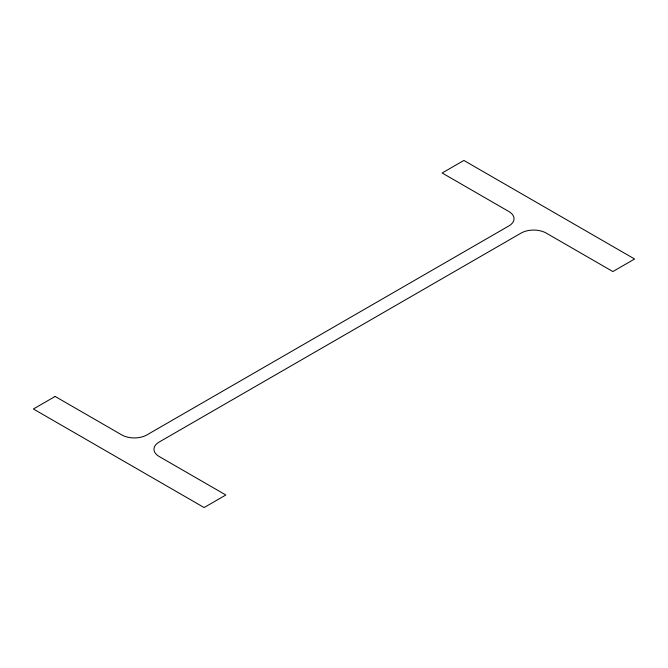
<?xml version="1.0" encoding="UTF-8"?>
<svg xmlns="http://www.w3.org/2000/svg" width="668" height="668" viewBox="0 0 668 668"><rect width="100%" height="100%" fill="white"/><g stroke="black" fill="none" stroke-linecap="round" stroke-linejoin="round"><path stroke-width="1" d="M55.135 396.441L33.4 408.991L204.107 507.546L225.851 494.996L159.151 456.495A17.694 10.212 0 0 1 159.151 442.049L521.149 233.057A17.694 10.212 0 0 1 546.173 233.057L612.865 271.559L634.6 259.009L463.893 160.454L442.149 173.004L508.849 211.506A17.694 10.212 0 0 1 508.849 225.951L146.851 434.943A17.694 10.212 0 0 1 121.826 434.943L55.135 396.441"/></g></svg>
